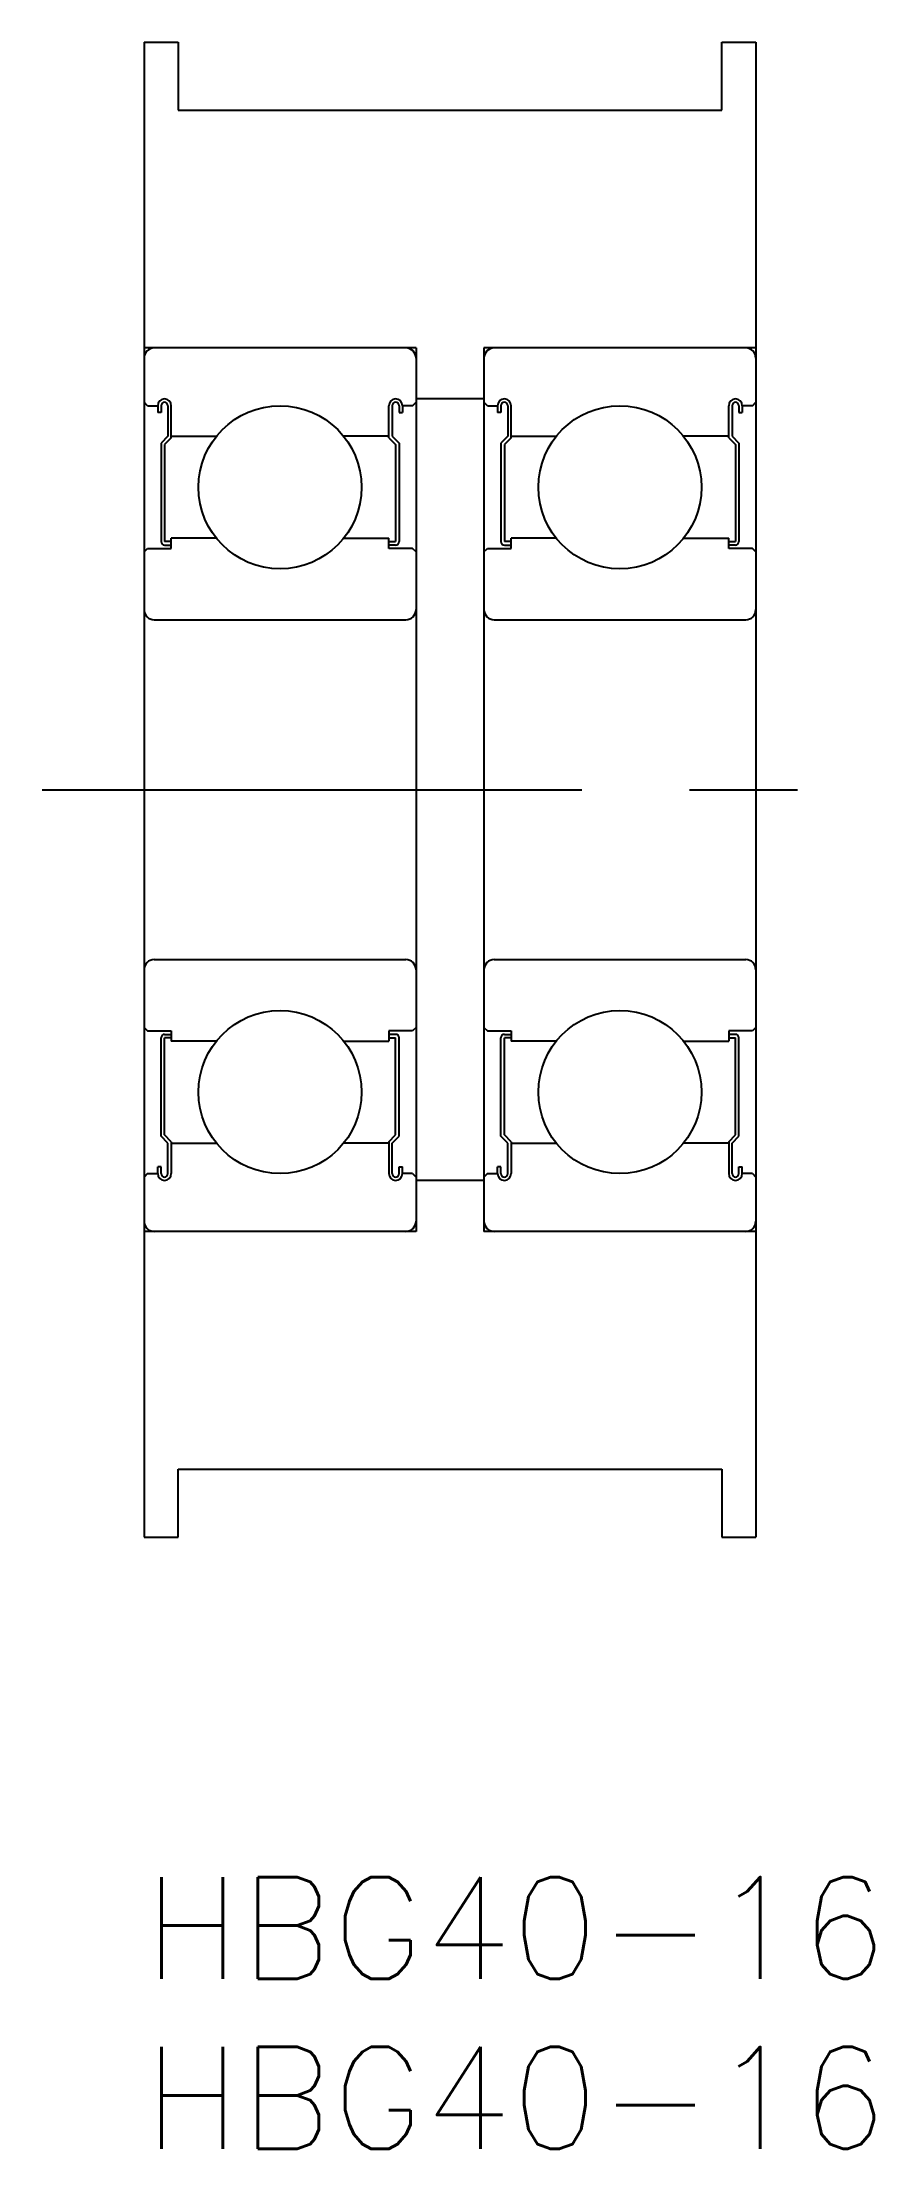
# Model space of a CAD drawing. Extents: x -3 to 21.5, y -8 to 54.
import ezdxf

# ---------------------------------------------------------------- set-up
doc = ezdxf.new("R2010")
doc.units = 0
doc.header["$LTSCALE"] = 0.5
doc.linetypes.add('CENTER', pattern=[50.8, 31.75, -6.35, 6.35, -6.35])
for name, color, linetype in [('MSM_CENTER', 1, 'CENTER'), ('MSM_CONTINUOUS', 7, 'CONTINUOUS'), ('MSM_PART_NUMBER', 7, 'CONTINUOUS')]:
    doc.layers.add(name, color=color, linetype=linetype)
doc.styles.get("Standard").update_dxf_attribs({"font": 'txt.shx', "height": 3, "bigfont": 'bigfont.shx'})

# ---------------------------------------------------------------- blocks, each defined once
blk = doc.blocks.new('*U2')
at = {"layer": 'MSM_PART_NUMBER'}
blk.add_text('HBG40-16', height=3, dxfattribs=at).set_placement((0, -3))
blk = doc.blocks.new('*U3')
at = {"layer": 'MSM_PART_NUMBER'}
blk.add_text('HBG40-16', height=3, dxfattribs=at).set_placement((0, -8))

msp = doc.modelspace()

# ---------------------------------------------------------------- linework, layer by layer
at = {"layer": 'MSM_CENTER'}
msp.add_line((-3, 32), (21, 32), dxfattribs=at)
at = {"layer": 'MSM_CONTINUOUS'}
for p, q in [((0, 54), (0, 10)), ((0, 54), (1, 54)), ((1, 54), (1, 52)), ((17, 54), (18, 54)), ((17, 52), (17, 54)), ((18, 54), (18, 10)), ((1, 52), (17, 52)), ((8, 45), (0, 45)), ((8, 45), (8, 19)), ((18, 45), (10, 45)), ((10, 45), (10, 19)), ((10, 43.5), (8, 43.5)), ((0.1, 43.3), (0, 43.4)), ((0.1, 43.3), (0.4, 43.3)), ((0.4, 43.3), (0.4, 43.1)), ((0.5, 43.1), (0.4, 43.1)), ((0.5, 43.3), (0.5, 43.1)), ((0.7, 43.3), (0.7, 42.4)), ((0.8, 42.359), (0.8, 43.3)), ((7.2, 42.359), (7.2, 43.3)), ((7.3, 43.3), (7.3, 42.4)), ((7.5, 43.3), (7.5, 43.1)), ((7.5, 43.1), (7.6, 43.1)), ((7.6, 43.3), (7.6, 43.1)), ((7.9, 43.3), (7.6, 43.3)), ((7.9, 43.3), (8, 43.4)), ((10.1, 43.3), (10, 43.4)), ((10.1, 43.3), (10.4, 43.3)), ((10.4, 43.3), (10.4, 43.1)), ((10.5, 43.1), (10.4, 43.1)), ((10.5, 43.3), (10.5, 43.1)), ((10.7, 43.3), (10.7, 42.4)), ((10.8, 42.359), (10.8, 43.3)), ((17.2, 42.359), (17.2, 43.3)), ((17.3, 43.3), (17.3, 42.4)), ((17.5, 43.3), (17.5, 43.1)), ((17.5, 43.1), (17.6, 43.1)), ((17.6, 43.3), (17.6, 43.1)), ((17.9, 43.3), (17.6, 43.3)), ((17.9, 43.3), (18, 43.4)), ((0.7, 42.4), (0.5, 42.2)), ((0.5, 42.2), (0.5, 39.3)), ((0.8, 42.359), (0.6, 42.159)), ((0.8, 42.4), (2.127, 42.4)), ((7.2, 42.4), (5.873, 42.4)), ((7.2, 42.359), (7.4, 42.159)), ((7.3, 42.4), (7.5, 42.2)), ((7.5, 42.2), (7.5, 39.3)), ((10.7, 42.4), (10.5, 42.2)), ((10.5, 42.2), (10.5, 39.3)), ((10.8, 42.359), (10.6, 42.159)), ((10.8, 42.4), (12.127, 42.4)), ((17.2, 42.4), (15.873, 42.4)), ((17.2, 42.359), (17.4, 42.159)), ((17.3, 42.4), (17.5, 42.2)), ((17.5, 42.2), (17.5, 39.3)), ((0.6, 42.159), (0.6, 39.3)), ((7.4, 42.159), (7.4, 39.3)), ((10.6, 42.159), (10.6, 39.3)), ((17.4, 42.159), (17.4, 39.3)), ((0, 39), (0.1, 39.1)), ((0.1, 39.1), (0.8, 39.1)), ((0.8, 39.3), (0.6, 39.3)), ((0.6, 39.2), (0.8, 39.2)), ((2.127, 39.4), (0.8, 39.4)), ((0.8, 39.1), (0.8, 39.4)), ((5.873, 39.4), (7.2, 39.4)), ((7.2, 39.1), (7.2, 39.4)), ((7.2, 39.3), (7.4, 39.3)), ((7.4, 39.2), (7.2, 39.2)), ((7.9, 39.1), (7.2, 39.1)), ((8, 39), (7.9, 39.1)), ((10, 39), (10.1, 39.1)), ((10.1, 39.1), (10.8, 39.1)), ((10.8, 39.3), (10.6, 39.3)), ((10.6, 39.2), (10.8, 39.2)), ((12.127, 39.4), (10.8, 39.4)), ((10.8, 39.1), (10.8, 39.4)), ((15.873, 39.4), (17.2, 39.4)), ((17.2, 39.1), (17.2, 39.4)), ((17.2, 39.3), (17.4, 39.3)), ((17.4, 39.2), (17.2, 39.2)), ((17.9, 39.1), (17.2, 39.1)), ((18, 39), (17.9, 39.1)), ((0.3, 37), (7.7, 37)), ((10.3, 37), (17.7, 37)), ((0.3, 27), (7.7, 27)), ((10.3, 27), (17.7, 27)), ((0, 25), (0.1, 24.9)), ((0.1, 24.9), (0.8, 24.9)), ((0.6, 24.8), (0.8, 24.8)), ((0.8, 24.9), (0.8, 24.6)), ((7.2, 24.9), (7.2, 24.6)), ((7.9, 24.9), (7.2, 24.9)), ((7.4, 24.8), (7.2, 24.8)), ((8, 25), (7.9, 24.9)), ((10, 25), (10.1, 24.9)), ((10.1, 24.9), (10.8, 24.9)), ((10.6, 24.8), (10.8, 24.8)), ((10.8, 24.9), (10.8, 24.6)), ((17.2, 24.9), (17.2, 24.6)), ((17.9, 24.9), (17.2, 24.9)), ((17.4, 24.8), (17.2, 24.8)), ((18, 25), (17.9, 24.9)), ((0.5, 21.8), (0.5, 24.7)), ((0.6, 21.841), (0.6, 24.7)), ((0.8, 24.7), (0.6, 24.7)), ((2.127, 24.6), (0.8, 24.6)), ((5.873, 24.6), (7.2, 24.6)), ((7.2, 24.7), (7.4, 24.7)), ((7.4, 21.841), (7.4, 24.7)), ((7.5, 21.8), (7.5, 24.7)), ((10.5, 21.8), (10.5, 24.7)), ((10.6, 21.841), (10.6, 24.7)), ((10.8, 24.7), (10.6, 24.7)), ((12.127, 24.6), (10.8, 24.6)), ((15.873, 24.6), (17.2, 24.6)), ((17.2, 24.7), (17.4, 24.7)), ((17.4, 21.841), (17.4, 24.7)), ((17.5, 21.8), (17.5, 24.7)), ((0.7, 21.6), (0.5, 21.8)), ((0.8, 21.641), (0.6, 21.841)), ((7.2, 21.641), (7.4, 21.841)), ((7.3, 21.6), (7.5, 21.8)), ((10.7, 21.6), (10.5, 21.8)), ((10.8, 21.641), (10.6, 21.841)), ((17.2, 21.641), (17.4, 21.841)), ((17.3, 21.6), (17.5, 21.8)), ((0.7, 20.7), (0.7, 21.6)), ((0.8, 21.641), (0.8, 20.7)), ((0.8, 21.6), (2.127, 21.6)), ((7.2, 21.6), (5.873, 21.6)), ((7.2, 21.641), (7.2, 20.7)), ((7.3, 20.7), (7.3, 21.6)), ((10.7, 20.7), (10.7, 21.6)), ((10.8, 21.641), (10.8, 20.7)), ((10.8, 21.6), (12.127, 21.6)), ((17.2, 21.6), (15.873, 21.6)), ((17.2, 21.641), (17.2, 20.7)), ((17.3, 20.7), (17.3, 21.6)), ((0.1, 20.7), (0, 20.6)), ((0.1, 20.7), (0.4, 20.7)), ((0.4, 20.7), (0.4, 20.9)), ((0.5, 20.9), (0.4, 20.9)), ((0.5, 20.7), (0.5, 20.9)), ((7.5, 20.7), (7.5, 20.9)), ((7.5, 20.9), (7.6, 20.9)), ((7.6, 20.7), (7.6, 20.9)), ((7.9, 20.7), (7.6, 20.7)), ((7.9, 20.7), (8, 20.6)), ((10, 20.5), (8, 20.5)), ((10.1, 20.7), (10, 20.6)), ((10.1, 20.7), (10.4, 20.7)), ((10.4, 20.7), (10.4, 20.9)), ((10.5, 20.9), (10.4, 20.9)), ((10.5, 20.7), (10.5, 20.9)), ((17.5, 20.7), (17.5, 20.9)), ((17.5, 20.9), (17.6, 20.9)), ((17.6, 20.7), (17.6, 20.9)), ((17.9, 20.7), (17.6, 20.7)), ((17.9, 20.7), (18, 20.6)), ((8, 19), (0, 19)), ((18, 19), (10, 19)), ((1, 12), (17, 12)), ((1, 10), (1, 12)), ((17, 12), (17, 10)), ((0, 10), (1, 10)), ((17, 10), (18, 10))]:
    msp.add_line(p, q, dxfattribs=at)
for centre in [(4, 40.9), (14, 40.9), (4, 23.1), (14, 23.1)]:
    msp.add_circle(centre, 2.4, dxfattribs=at)
for centre, radius, start, end in [((0.3, 44.7), 0.3, 90, 180), ((7.7, 44.7), 0.3, 360, 90), ((10.3, 44.7), 0.3, 90, 180), ((17.7, 44.7), 0.3, 360, 90), ((0.6, 43.3), 0.2, 0, 180), ((0.6, 43.3), 0.1, 0, 180), ((7.4, 43.3), 0.2, 0, 180), ((7.4, 43.3), 0.1, 0, 180), ((10.6, 43.3), 0.2, 0, 180), ((10.6, 43.3), 0.1, 0, 180), ((17.4, 43.3), 0.2, 0, 180), ((17.4, 43.3), 0.1, 0, 180), ((0.6, 39.3), 0.1, 180, 270), ((7.4, 39.3), 0.1, 270, 0), ((10.6, 39.3), 0.1, 180, 270), ((17.4, 39.3), 0.1, 270, 0), ((0.3, 37.3), 0.3, 180, 270), ((7.7, 37.3), 0.3, 270, 360), ((10.3, 37.3), 0.3, 180, 270), ((17.7, 37.3), 0.3, 270, 360), ((0.3, 26.7), 0.3, 90, 180), ((7.7, 26.7), 0.3, 0, 90), ((10.3, 26.7), 0.3, 90, 180), ((17.7, 26.7), 0.3, 0, 90), ((0.6, 24.7), 0.1, 90, 180), ((7.4, 24.7), 0.1, 360, 90), ((10.6, 24.7), 0.1, 90, 180), ((17.4, 24.7), 0.1, 360, 90), ((0.6, 20.7), 0.2, 180, 0), ((0.6, 20.7), 0.1, 180, 0), ((7.4, 20.7), 0.2, 180, 0), ((7.4, 20.7), 0.1, 180, 0), ((10.6, 20.7), 0.2, 180, 0), ((10.6, 20.7), 0.1, 180, 0), ((17.4, 20.7), 0.2, 180, 0), ((17.4, 20.7), 0.1, 180, 0), ((0.3, 19.3), 0.3, 180, 270), ((7.7, 19.3), 0.3, 270, 0), ((10.3, 19.3), 0.3, 180, 270), ((17.7, 19.3), 0.3, 270, 0)]:
    msp.add_arc(centre, radius, start, end, dxfattribs=at)

# ---------------------------------------------------------------- block references
for name in ['*U2', '*U3']:
    msp.add_blockref(name, (0, 0), dxfattribs=at)

doc.saveas('drawing.dxf')
